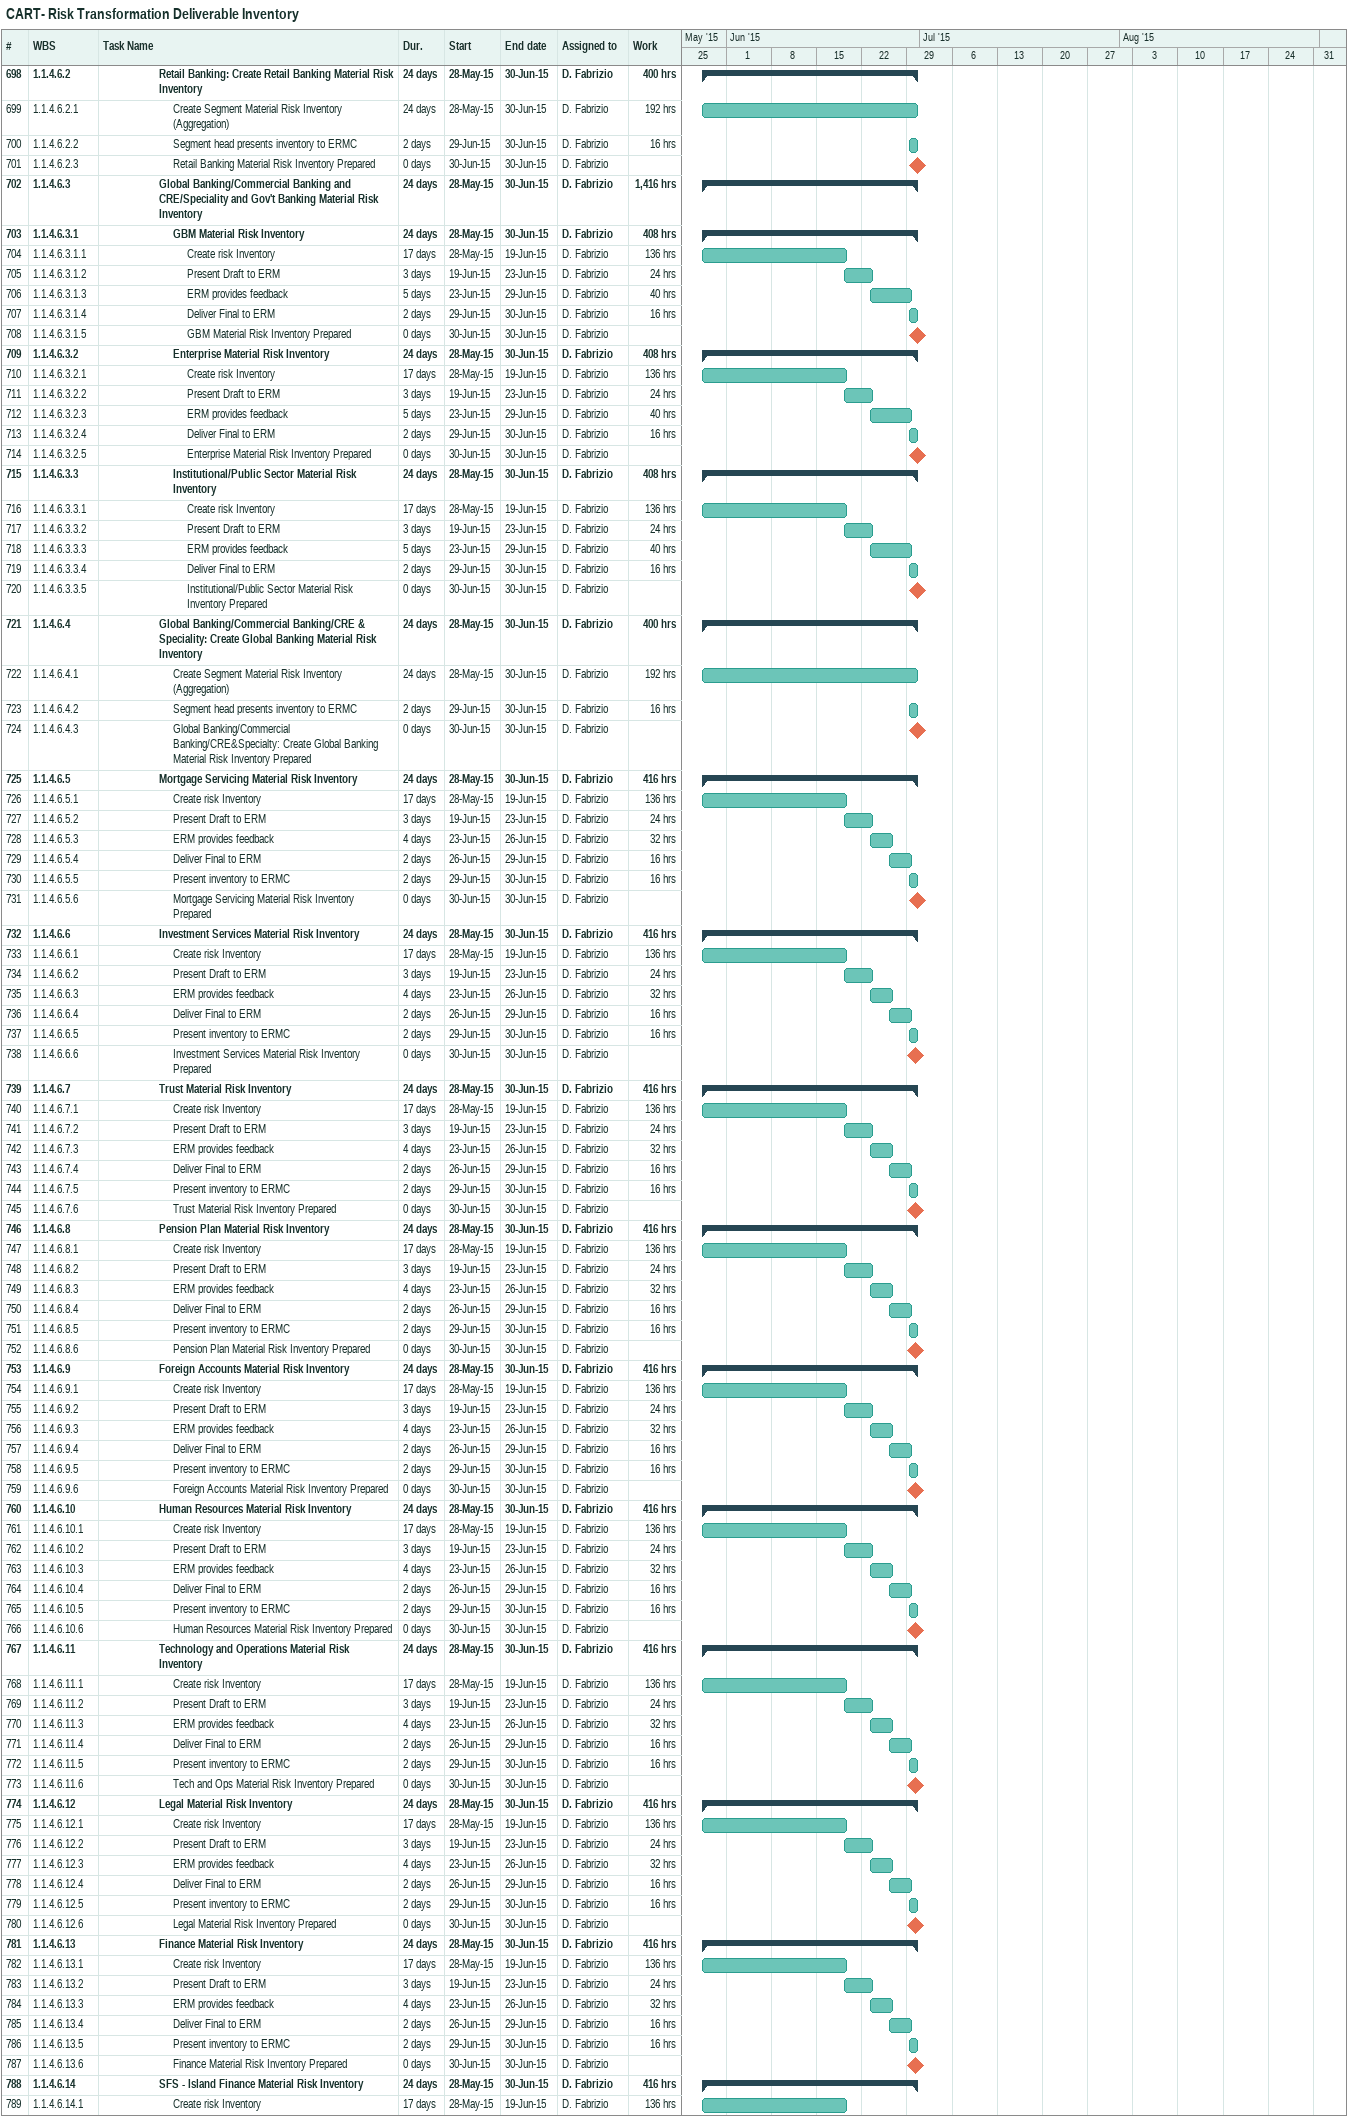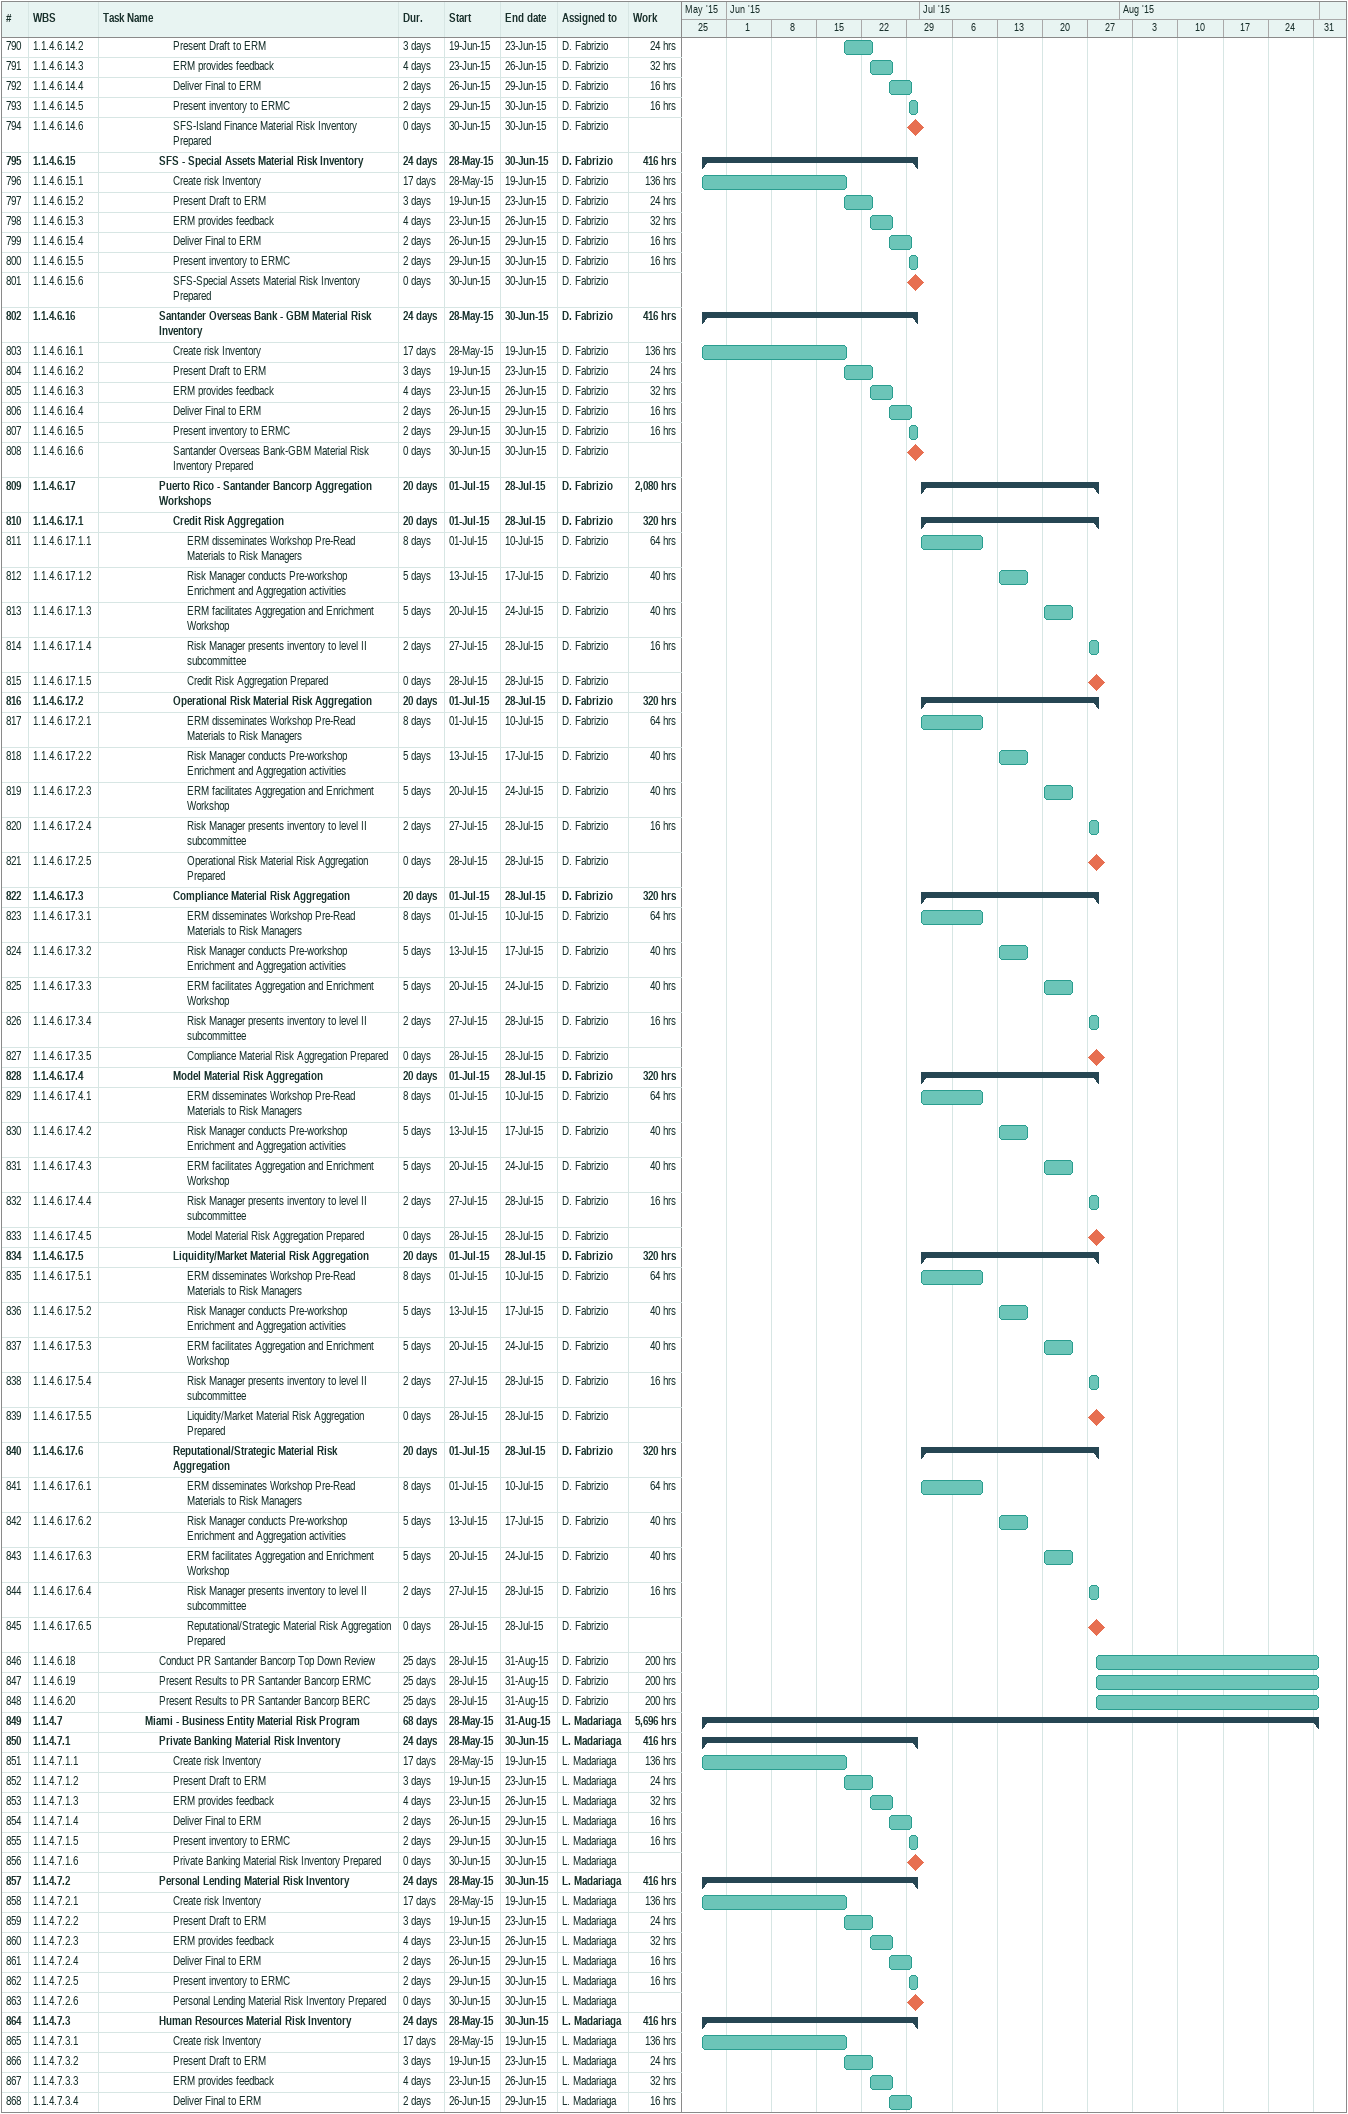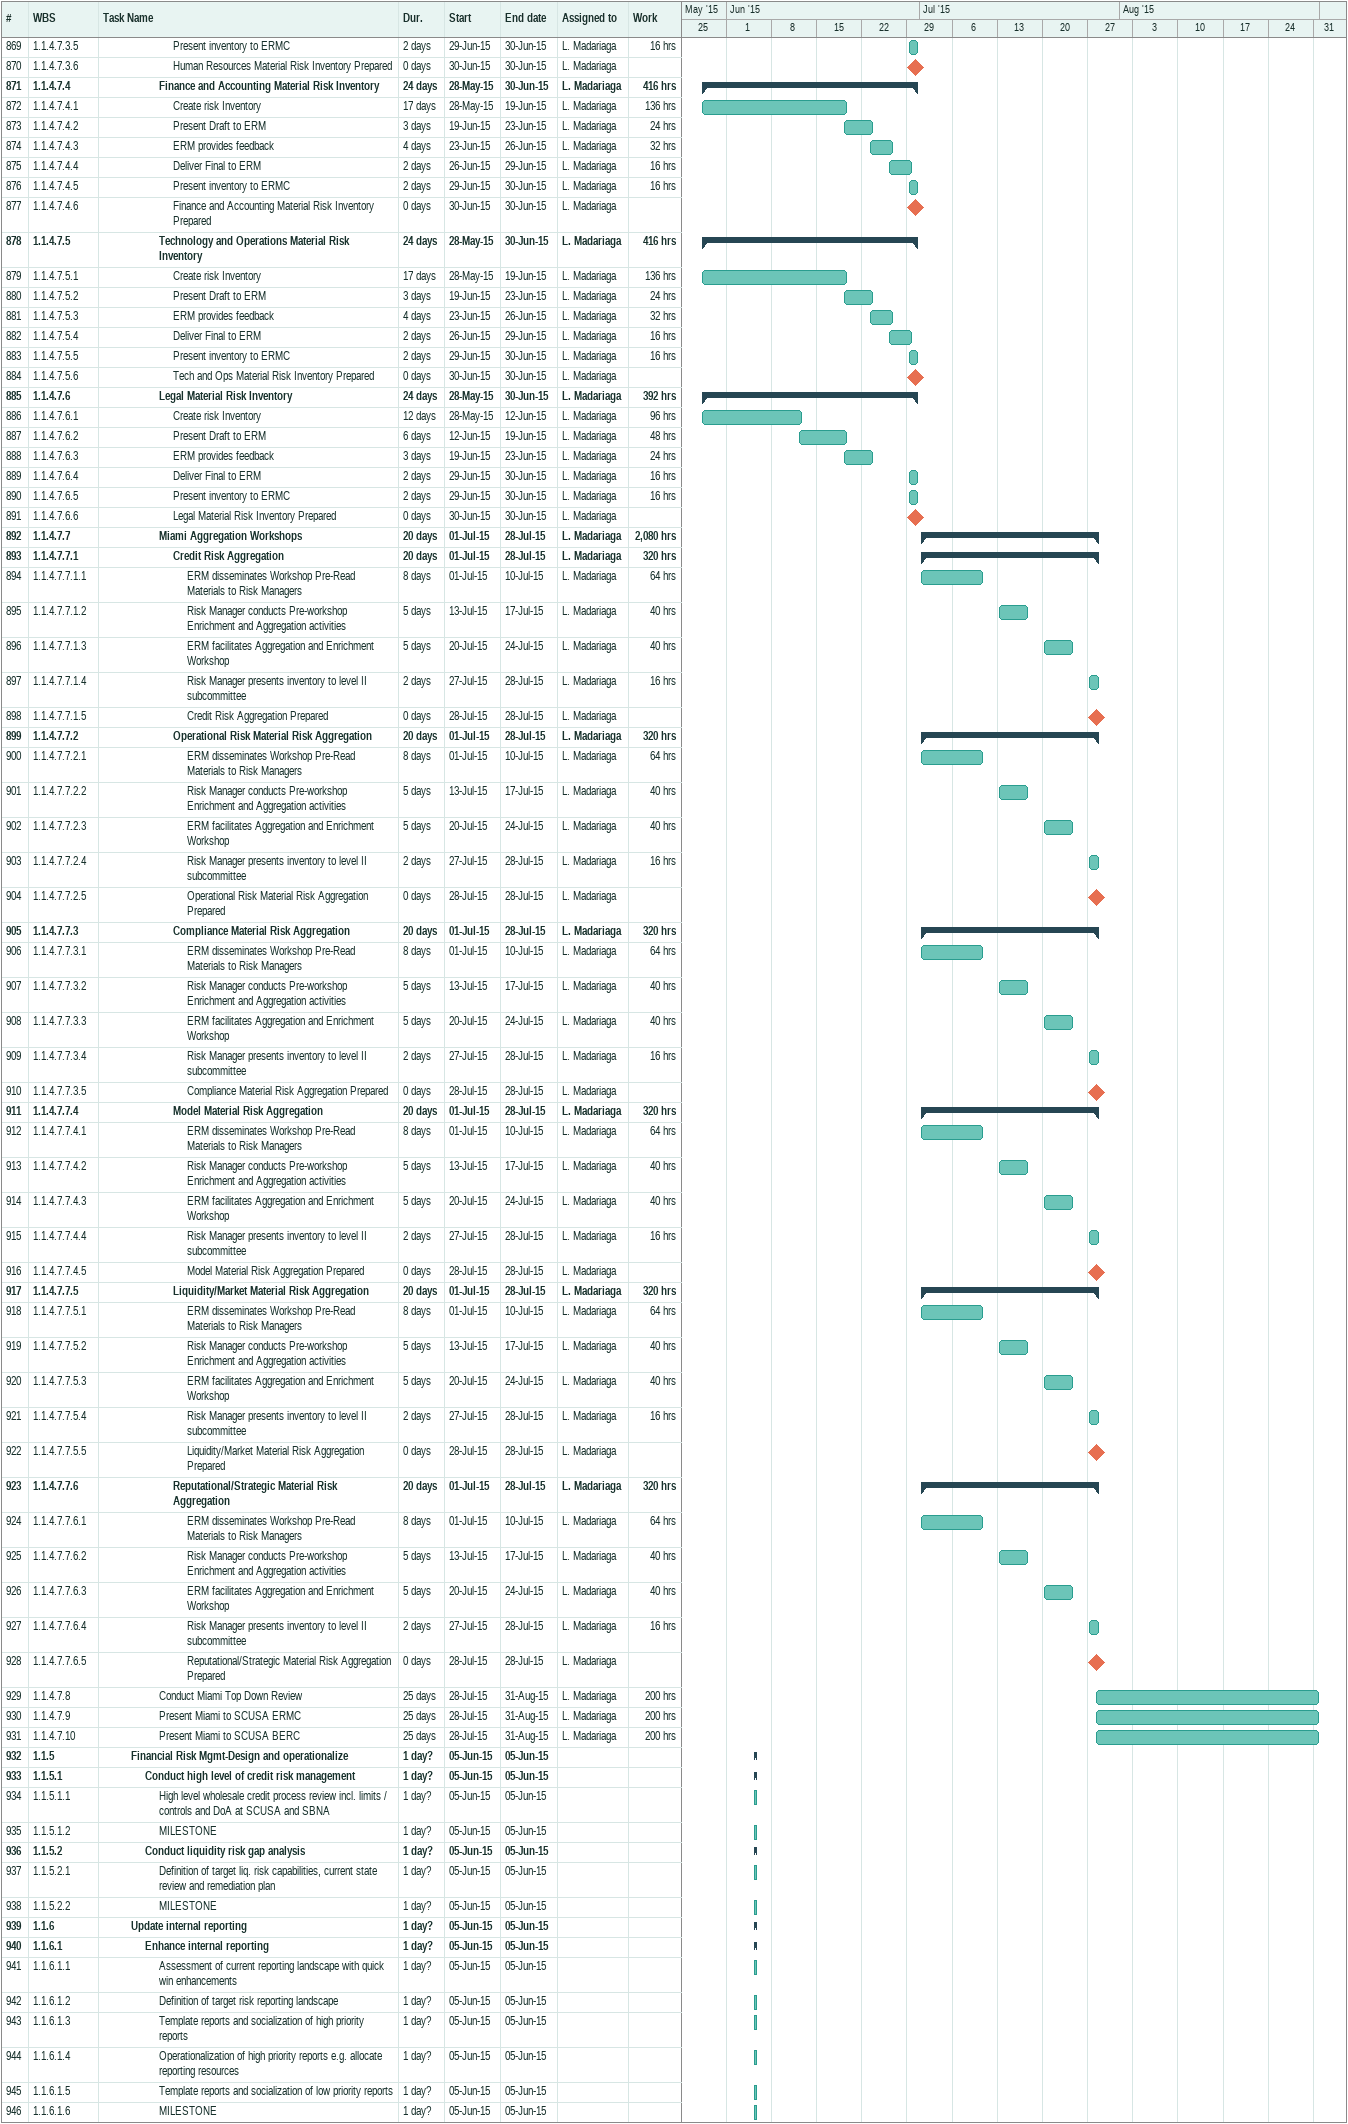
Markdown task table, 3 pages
CART- Risk Transformation Deliverable Inventory

| ID | WBS | Task | Duration | Start | Finish | Resources | Work (h) |
|---|---|---|---|---|---|---|---|
| 698 | 1.1.4.6.2 | **Retail Banking: Create Retail Banking Material Risk Inventory** | 24d | 2015-05-28 | 2015-06-30 | D. Fabrizio | 400 |
| 699 | 1.1.4.6.2.1 | Create Segment Material Risk Inventory (Aggregation) | 24d | 2015-05-28 | 2015-06-30 | D. Fabrizio | 192 |
| 700 | 1.1.4.6.2.2 | Segment head presents inventory to ERMC | 2d | 2015-06-29 | 2015-06-30 | D. Fabrizio | 16 |
| 701 | 1.1.4.6.2.3 | Retail Banking Material Risk Inventory Prepared | 0d | 2015-06-30 | 2015-06-30 | D. Fabrizio |  |
| 702 | 1.1.4.6.3 | **Global Banking/Commercial Banking and CRE/Speciality and Gov't Banking Material Risk Inventory** | 24d | 2015-05-28 | 2015-06-30 | D. Fabrizio | 1416 |
| 703 | 1.1.4.6.3.1 | **GBM Material Risk Inventory** | 24d | 2015-05-28 | 2015-06-30 | D. Fabrizio | 408 |
| 704 | 1.1.4.6.3.1.1 | Create risk Inventory | 17d | 2015-05-28 | 2015-06-19 | D. Fabrizio | 136 |
| 705 | 1.1.4.6.3.1.2 | Present Draft to ERM | 3d | 2015-06-19 | 2015-06-23 | D. Fabrizio | 24 |
| 706 | 1.1.4.6.3.1.3 | ERM provides feedback | 5d | 2015-06-23 | 2015-06-29 | D. Fabrizio | 40 |
| 707 | 1.1.4.6.3.1.4 | Deliver Final to ERM | 2d | 2015-06-29 | 2015-06-30 | D. Fabrizio | 16 |
| 708 | 1.1.4.6.3.1.5 | GBM Material Risk Inventory Prepared | 0d | 2015-06-30 | 2015-06-30 | D. Fabrizio |  |
| 709 | 1.1.4.6.3.2 | **Enterprise Material Risk Inventory** | 24d | 2015-05-28 | 2015-06-30 | D. Fabrizio | 408 |
| 710 | 1.1.4.6.3.2.1 | Create risk Inventory | 17d | 2015-05-28 | 2015-06-19 | D. Fabrizio | 136 |
| 711 | 1.1.4.6.3.2.2 | Present Draft to ERM | 3d | 2015-06-19 | 2015-06-23 | D. Fabrizio | 24 |
| 712 | 1.1.4.6.3.2.3 | ERM provides feedback | 5d | 2015-06-23 | 2015-06-29 | D. Fabrizio | 40 |
| 713 | 1.1.4.6.3.2.4 | Deliver Final to ERM | 2d | 2015-06-29 | 2015-06-30 | D. Fabrizio | 16 |
| 714 | 1.1.4.6.3.2.5 | Enterprise Material Risk Inventory Prepared | 0d | 2015-06-30 | 2015-06-30 | D. Fabrizio |  |
| 715 | 1.1.4.6.3.3 | **Institutional/Public Sector Material Risk Inventory** | 24d | 2015-05-28 | 2015-06-30 | D. Fabrizio | 408 |
| 716 | 1.1.4.6.3.3.1 | Create risk Inventory | 17d | 2015-05-28 | 2015-06-19 | D. Fabrizio | 136 |
| 717 | 1.1.4.6.3.3.2 | Present Draft to ERM | 3d | 2015-06-19 | 2015-06-23 | D. Fabrizio | 24 |
| 718 | 1.1.4.6.3.3.3 | ERM provides feedback | 5d | 2015-06-23 | 2015-06-29 | D. Fabrizio | 40 |
| 719 | 1.1.4.6.3.3.4 | Deliver Final to ERM | 2d | 2015-06-29 | 2015-06-30 | D. Fabrizio | 16 |
| 720 | 1.1.4.6.3.3.5 | Institutional/Public Sector Material Risk Inventory Prepared | 0d | 2015-06-30 | 2015-06-30 | D. Fabrizio |  |
| 721 | 1.1.4.6.4 | **Global Banking/Commercial Banking/CRE & Speciality: Create Global Banking Material Risk Inventory** | 24d | 2015-05-28 | 2015-06-30 | D. Fabrizio | 400 |
| 722 | 1.1.4.6.4.1 | Create Segment Material Risk Inventory (Aggregation) | 24d | 2015-05-28 | 2015-06-30 | D. Fabrizio | 192 |
| 723 | 1.1.4.6.4.2 | Segment head presents inventory to ERMC | 2d | 2015-06-29 | 2015-06-30 | D. Fabrizio | 16 |
| 724 | 1.1.4.6.4.3 | Global Banking/Commercial Banking/CRE&Specialty: Create Global Banking Material Risk Inventory Prepared | 0d | 2015-06-30 | 2015-06-30 | D. Fabrizio |  |
| 725 | 1.1.4.6.5 | **Mortgage Servicing Material Risk Inventory** | 24d | 2015-05-28 | 2015-06-30 | D. Fabrizio | 416 |
| 726 | 1.1.4.6.5.1 | Create risk Inventory | 17d | 2015-05-28 | 2015-06-19 | D. Fabrizio | 136 |
| 727 | 1.1.4.6.5.2 | Present Draft to ERM | 3d | 2015-06-19 | 2015-06-23 | D. Fabrizio | 24 |
| 728 | 1.1.4.6.5.3 | ERM provides feedback | 4d | 2015-06-23 | 2015-06-26 | D. Fabrizio | 32 |
| 729 | 1.1.4.6.5.4 | Deliver Final to ERM | 2d | 2015-06-26 | 2015-06-29 | D. Fabrizio | 16 |
| 730 | 1.1.4.6.5.5 | Present inventory to ERMC | 2d | 2015-06-29 | 2015-06-30 | D. Fabrizio | 16 |
| 731 | 1.1.4.6.5.6 | Mortgage Servicing Material Risk Inventory Prepared | 0d | 2015-06-30 | 2015-06-30 | D. Fabrizio |  |
| 732 | 1.1.4.6.6 | **Investment Services Material Risk Inventory** | 24d | 2015-05-28 | 2015-06-30 | D. Fabrizio | 416 |
| 733 | 1.1.4.6.6.1 | Create risk Inventory | 17d | 2015-05-28 | 2015-06-19 | D. Fabrizio | 136 |
| 734 | 1.1.4.6.6.2 | Present Draft to ERM | 3d | 2015-06-19 | 2015-06-23 | D. Fabrizio | 24 |
| 735 | 1.1.4.6.6.3 | ERM provides feedback | 4d | 2015-06-23 | 2015-06-26 | D. Fabrizio | 32 |
| 736 | 1.1.4.6.6.4 | Deliver Final to ERM | 2d | 2015-06-26 | 2015-06-29 | D. Fabrizio | 16 |
| 737 | 1.1.4.6.6.5 | Present inventory to ERMC | 2d | 2015-06-29 | 2015-06-30 | D. Fabrizio | 16 |
| 738 | 1.1.4.6.6.6 | Investment Services Material Risk Inventory Prepared | 0d | 2015-06-30 | 2015-06-30 | D. Fabrizio |  |
| 739 | 1.1.4.6.7 | **Trust Material Risk Inventory** | 24d | 2015-05-28 | 2015-06-30 | D. Fabrizio | 416 |
| 740 | 1.1.4.6.7.1 | Create risk Inventory | 17d | 2015-05-28 | 2015-06-19 | D. Fabrizio | 136 |
| 741 | 1.1.4.6.7.2 | Present Draft to ERM | 3d | 2015-06-19 | 2015-06-23 | D. Fabrizio | 24 |
| 742 | 1.1.4.6.7.3 | ERM provides feedback | 4d | 2015-06-23 | 2015-06-26 | D. Fabrizio | 32 |
| 743 | 1.1.4.6.7.4 | Deliver Final to ERM | 2d | 2015-06-26 | 2015-06-29 | D. Fabrizio | 16 |
| 744 | 1.1.4.6.7.5 | Present inventory to ERMC | 2d | 2015-06-29 | 2015-06-30 | D. Fabrizio | 16 |
| 745 | 1.1.4.6.7.6 | Trust Material Risk Inventory Prepared | 0d | 2015-06-30 | 2015-06-30 | D. Fabrizio |  |
| 746 | 1.1.4.6.8 | **Pension Plan Material Risk Inventory** | 24d | 2015-05-28 | 2015-06-30 | D. Fabrizio | 416 |
| 747 | 1.1.4.6.8.1 | Create risk Inventory | 17d | 2015-05-28 | 2015-06-19 | D. Fabrizio | 136 |
| 748 | 1.1.4.6.8.2 | Present Draft to ERM | 3d | 2015-06-19 | 2015-06-23 | D. Fabrizio | 24 |
| 749 | 1.1.4.6.8.3 | ERM provides feedback | 4d | 2015-06-23 | 2015-06-26 | D. Fabrizio | 32 |
| 750 | 1.1.4.6.8.4 | Deliver Final to ERM | 2d | 2015-06-26 | 2015-06-29 | D. Fabrizio | 16 |
| 751 | 1.1.4.6.8.5 | Present inventory to ERMC | 2d | 2015-06-29 | 2015-06-30 | D. Fabrizio | 16 |
| 752 | 1.1.4.6.8.6 | Pension Plan Material Risk Inventory Prepared | 0d | 2015-06-30 | 2015-06-30 | D. Fabrizio |  |
| 753 | 1.1.4.6.9 | **Foreign Accounts Material Risk Inventory** | 24d | 2015-05-28 | 2015-06-30 | D. Fabrizio | 416 |
| 754 | 1.1.4.6.9.1 | Create risk Inventory | 17d | 2015-05-28 | 2015-06-19 | D. Fabrizio | 136 |
| 755 | 1.1.4.6.9.2 | Present Draft to ERM | 3d | 2015-06-19 | 2015-06-23 | D. Fabrizio | 24 |
| 756 | 1.1.4.6.9.3 | ERM provides feedback | 4d | 2015-06-23 | 2015-06-26 | D. Fabrizio | 32 |
| 757 | 1.1.4.6.9.4 | Deliver Final to ERM | 2d | 2015-06-26 | 2015-06-29 | D. Fabrizio | 16 |
| 758 | 1.1.4.6.9.5 | Present inventory to ERMC | 2d | 2015-06-29 | 2015-06-30 | D. Fabrizio | 16 |
| 759 | 1.1.4.6.9.6 | Foreign Accounts Material Risk Inventory Prepared | 0d | 2015-06-30 | 2015-06-30 | D. Fabrizio |  |
| 760 | 1.1.4.6.10 | **Human Resources Material Risk Inventory** | 24d | 2015-05-28 | 2015-06-30 | D. Fabrizio | 416 |
| 761 | 1.1.4.6.10.1 | Create risk Inventory | 17d | 2015-05-28 | 2015-06-19 | D. Fabrizio | 136 |
| 762 | 1.1.4.6.10.2 | Present Draft to ERM | 3d | 2015-06-19 | 2015-06-23 | D. Fabrizio | 24 |
| 763 | 1.1.4.6.10.3 | ERM provides feedback | 4d | 2015-06-23 | 2015-06-26 | D. Fabrizio | 32 |
| 764 | 1.1.4.6.10.4 | Deliver Final to ERM | 2d | 2015-06-26 | 2015-06-29 | D. Fabrizio | 16 |
| 765 | 1.1.4.6.10.5 | Present inventory to ERMC | 2d | 2015-06-29 | 2015-06-30 | D. Fabrizio | 16 |
| 766 | 1.1.4.6.10.6 | Human Resources Material Risk Inventory Prepared | 0d | 2015-06-30 | 2015-06-30 | D. Fabrizio |  |
| 767 | 1.1.4.6.11 | **Technology and Operations Material Risk Inventory** | 24d | 2015-05-28 | 2015-06-30 | D. Fabrizio | 416 |
| 768 | 1.1.4.6.11.1 | Create risk Inventory | 17d | 2015-05-28 | 2015-06-19 | D. Fabrizio | 136 |
| 769 | 1.1.4.6.11.2 | Present Draft to ERM | 3d | 2015-06-19 | 2015-06-23 | D. Fabrizio | 24 |
| 770 | 1.1.4.6.11.3 | ERM provides feedback | 4d | 2015-06-23 | 2015-06-26 | D. Fabrizio | 32 |
| 771 | 1.1.4.6.11.4 | Deliver Final to ERM | 2d | 2015-06-26 | 2015-06-29 | D. Fabrizio | 16 |
| 772 | 1.1.4.6.11.5 | Present inventory to ERMC | 2d | 2015-06-29 | 2015-06-30 | D. Fabrizio | 16 |
| 773 | 1.1.4.6.11.6 | Tech and Ops Material Risk Inventory Prepared | 0d | 2015-06-30 | 2015-06-30 | D. Fabrizio |  |
| 774 | 1.1.4.6.12 | **Legal Material Risk Inventory** | 24d | 2015-05-28 | 2015-06-30 | D. Fabrizio | 416 |
| 775 | 1.1.4.6.12.1 | Create risk Inventory | 17d | 2015-05-28 | 2015-06-19 | D. Fabrizio | 136 |
| 776 | 1.1.4.6.12.2 | Present Draft to ERM | 3d | 2015-06-19 | 2015-06-23 | D. Fabrizio | 24 |
| 777 | 1.1.4.6.12.3 | ERM provides feedback | 4d | 2015-06-23 | 2015-06-26 | D. Fabrizio | 32 |
| 778 | 1.1.4.6.12.4 | Deliver Final to ERM | 2d | 2015-06-26 | 2015-06-29 | D. Fabrizio | 16 |
| 779 | 1.1.4.6.12.5 | Present inventory to ERMC | 2d | 2015-06-29 | 2015-06-30 | D. Fabrizio | 16 |
| 780 | 1.1.4.6.12.6 | Legal Material Risk Inventory Prepared | 0d | 2015-06-30 | 2015-06-30 | D. Fabrizio |  |
| 781 | 1.1.4.6.13 | **Finance Material Risk Inventory** | 24d | 2015-05-28 | 2015-06-30 | D. Fabrizio | 416 |
| 782 | 1.1.4.6.13.1 | Create risk Inventory | 17d | 2015-05-28 | 2015-06-19 | D. Fabrizio | 136 |
| 783 | 1.1.4.6.13.2 | Present Draft to ERM | 3d | 2015-06-19 | 2015-06-23 | D. Fabrizio | 24 |
| 784 | 1.1.4.6.13.3 | ERM provides feedback | 4d | 2015-06-23 | 2015-06-26 | D. Fabrizio | 32 |
| 785 | 1.1.4.6.13.4 | Deliver Final to ERM | 2d | 2015-06-26 | 2015-06-29 | D. Fabrizio | 16 |
| 786 | 1.1.4.6.13.5 | Present inventory to ERMC | 2d | 2015-06-29 | 2015-06-30 | D. Fabrizio | 16 |
| 787 | 1.1.4.6.13.6 | Finance Material Risk Inventory Prepared | 0d | 2015-06-30 | 2015-06-30 | D. Fabrizio |  |
| 788 | 1.1.4.6.14 | **SFS - Island Finance Material Risk Inventory** | 24d | 2015-05-28 | 2015-06-30 | D. Fabrizio | 416 |
| 789 | 1.1.4.6.14.1 | Create risk Inventory | 17d | 2015-05-28 | 2015-06-19 | D. Fabrizio | 136 |
| 790 | 1.1.4.6.14.2 | Present Draft to ERM | 3d | 2015-06-19 | 2015-06-23 | D. Fabrizio | 24 |
| 791 | 1.1.4.6.14.3 | ERM provides feedback | 4d | 2015-06-23 | 2015-06-26 | D. Fabrizio | 32 |
| 792 | 1.1.4.6.14.4 | Deliver Final to ERM | 2d | 2015-06-26 | 2015-06-29 | D. Fabrizio | 16 |
| 793 | 1.1.4.6.14.5 | Present inventory to ERMC | 2d | 2015-06-29 | 2015-06-30 | D. Fabrizio | 16 |
| 794 | 1.1.4.6.14.6 | SFS-Island Finance Material Risk Inventory Prepared | 0d | 2015-06-30 | 2015-06-30 | D. Fabrizio |  |
| 795 | 1.1.4.6.15 | **SFS - Special Assets Material Risk Inventory** | 24d | 2015-05-28 | 2015-06-30 | D. Fabrizio | 416 |
| 796 | 1.1.4.6.15.1 | Create risk Inventory | 17d | 2015-05-28 | 2015-06-19 | D. Fabrizio | 136 |
| 797 | 1.1.4.6.15.2 | Present Draft to ERM | 3d | 2015-06-19 | 2015-06-23 | D. Fabrizio | 24 |
| 798 | 1.1.4.6.15.3 | ERM provides feedback | 4d | 2015-06-23 | 2015-06-26 | D. Fabrizio | 32 |
| 799 | 1.1.4.6.15.4 | Deliver Final to ERM | 2d | 2015-06-26 | 2015-06-29 | D. Fabrizio | 16 |
| 800 | 1.1.4.6.15.5 | Present inventory to ERMC | 2d | 2015-06-29 | 2015-06-30 | D. Fabrizio | 16 |
| 801 | 1.1.4.6.15.6 | SFS-Special Assets Material Risk Inventory Prepared | 0d | 2015-06-30 | 2015-06-30 | D. Fabrizio |  |
| 802 | 1.1.4.6.16 | **Santander Overseas Bank - GBM Material Risk Inventory** | 24d | 2015-05-28 | 2015-06-30 | D. Fabrizio | 416 |
| 803 | 1.1.4.6.16.1 | Create risk Inventory | 17d | 2015-05-28 | 2015-06-19 | D. Fabrizio | 136 |
| 804 | 1.1.4.6.16.2 | Present Draft to ERM | 3d | 2015-06-19 | 2015-06-23 | D. Fabrizio | 24 |
| 805 | 1.1.4.6.16.3 | ERM provides feedback | 4d | 2015-06-23 | 2015-06-26 | D. Fabrizio | 32 |
| 806 | 1.1.4.6.16.4 | Deliver Final to ERM | 2d | 2015-06-26 | 2015-06-29 | D. Fabrizio | 16 |
| 807 | 1.1.4.6.16.5 | Present inventory to ERMC | 2d | 2015-06-29 | 2015-06-30 | D. Fabrizio | 16 |
| 808 | 1.1.4.6.16.6 | Santander Overseas Bank-GBM Material Risk Inventory Prepared | 0d | 2015-06-30 | 2015-06-30 | D. Fabrizio |  |
| 809 | 1.1.4.6.17 | **Puerto Rico - Santander Bancorp Aggregation Workshops** | 20d | 2015-07-01 | 2015-07-28 | D. Fabrizio | 2080 |
| 810 | 1.1.4.6.17.1 | **Credit Risk Aggregation** | 20d | 2015-07-01 | 2015-07-28 | D. Fabrizio | 320 |
| 811 | 1.1.4.6.17.1.1 | ERM disseminates Workshop Pre-Read Materials to Risk Managers | 8d | 2015-07-01 | 2015-07-10 | D. Fabrizio | 64 |
| 812 | 1.1.4.6.17.1.2 | Risk Manager conducts Pre-workshop Enrichment and Aggregation activities | 5d | 2015-07-13 | 2015-07-17 | D. Fabrizio | 40 |
| 813 | 1.1.4.6.17.1.3 | ERM facilitates Aggregation and Enrichment Workshop | 5d | 2015-07-20 | 2015-07-24 | D. Fabrizio | 40 |
| 814 | 1.1.4.6.17.1.4 | Risk Manager presents inventory to level II subcommittee | 2d | 2015-07-27 | 2015-07-28 | D. Fabrizio | 16 |
| 815 | 1.1.4.6.17.1.5 | Credit Risk Aggregation Prepared | 0d | 2015-07-28 | 2015-07-28 | D. Fabrizio |  |
| 816 | 1.1.4.6.17.2 | **Operational Risk Material Risk Aggregation** | 20d | 2015-07-01 | 2015-07-28 | D. Fabrizio | 320 |
| 817 | 1.1.4.6.17.2.1 | ERM disseminates Workshop Pre-Read Materials to Risk Managers | 8d | 2015-07-01 | 2015-07-10 | D. Fabrizio | 64 |
| 818 | 1.1.4.6.17.2.2 | Risk Manager conducts Pre-workshop Enrichment and Aggregation activities | 5d | 2015-07-13 | 2015-07-17 | D. Fabrizio | 40 |
| 819 | 1.1.4.6.17.2.3 | ERM facilitates Aggregation and Enrichment Workshop | 5d | 2015-07-20 | 2015-07-24 | D. Fabrizio | 40 |
| 820 | 1.1.4.6.17.2.4 | Risk Manager presents inventory to level II subcommittee | 2d | 2015-07-27 | 2015-07-28 | D. Fabrizio | 16 |
| 821 | 1.1.4.6.17.2.5 | Operational Risk Material Risk Aggregation Prepared | 0d | 2015-07-28 | 2015-07-28 | D. Fabrizio |  |
| 822 | 1.1.4.6.17.3 | **Compliance Material Risk Aggregation** | 20d | 2015-07-01 | 2015-07-28 | D. Fabrizio | 320 |
| 823 | 1.1.4.6.17.3.1 | ERM disseminates Workshop Pre-Read Materials to Risk Managers | 8d | 2015-07-01 | 2015-07-10 | D. Fabrizio | 64 |
| 824 | 1.1.4.6.17.3.2 | Risk Manager conducts Pre-workshop Enrichment and Aggregation activities | 5d | 2015-07-13 | 2015-07-17 | D. Fabrizio | 40 |
| 825 | 1.1.4.6.17.3.3 | ERM facilitates Aggregation and Enrichment Workshop | 5d | 2015-07-20 | 2015-07-24 | D. Fabrizio | 40 |
| 826 | 1.1.4.6.17.3.4 | Risk Manager presents inventory to level II subcommittee | 2d | 2015-07-27 | 2015-07-28 | D. Fabrizio | 16 |
| 827 | 1.1.4.6.17.3.5 | Compliance Material Risk Aggregation Prepared | 0d | 2015-07-28 | 2015-07-28 | D. Fabrizio |  |
| 828 | 1.1.4.6.17.4 | **Model Material Risk Aggregation** | 20d | 2015-07-01 | 2015-07-28 | D. Fabrizio | 320 |
| 829 | 1.1.4.6.17.4.1 | ERM disseminates Workshop Pre-Read Materials to Risk Managers | 8d | 2015-07-01 | 2015-07-10 | D. Fabrizio | 64 |
| 830 | 1.1.4.6.17.4.2 | Risk Manager conducts Pre-workshop Enrichment and Aggregation activities | 5d | 2015-07-13 | 2015-07-17 | D. Fabrizio | 40 |
| 831 | 1.1.4.6.17.4.3 | ERM facilitates Aggregation and Enrichment Workshop | 5d | 2015-07-20 | 2015-07-24 | D. Fabrizio | 40 |
| 832 | 1.1.4.6.17.4.4 | Risk Manager presents inventory to level II subcommittee | 2d | 2015-07-27 | 2015-07-28 | D. Fabrizio | 16 |
| 833 | 1.1.4.6.17.4.5 | Model Material Risk Aggregation Prepared | 0d | 2015-07-28 | 2015-07-28 | D. Fabrizio |  |
| 834 | 1.1.4.6.17.5 | **Liquidity/Market Material Risk Aggregation** | 20d | 2015-07-01 | 2015-07-28 | D. Fabrizio | 320 |
| 835 | 1.1.4.6.17.5.1 | ERM disseminates Workshop Pre-Read Materials to Risk Managers | 8d | 2015-07-01 | 2015-07-10 | D. Fabrizio | 64 |
| 836 | 1.1.4.6.17.5.2 | Risk Manager conducts Pre-workshop Enrichment and Aggregation activities | 5d | 2015-07-13 | 2015-07-17 | D. Fabrizio | 40 |
| 837 | 1.1.4.6.17.5.3 | ERM facilitates Aggregation and Enrichment Workshop | 5d | 2015-07-20 | 2015-07-24 | D. Fabrizio | 40 |
| 838 | 1.1.4.6.17.5.4 | Risk Manager presents inventory to level II subcommittee | 2d | 2015-07-27 | 2015-07-28 | D. Fabrizio | 16 |
| 839 | 1.1.4.6.17.5.5 | Liquidity/Market Material Risk Aggregation Prepared | 0d | 2015-07-28 | 2015-07-28 | D. Fabrizio |  |
| 840 | 1.1.4.6.17.6 | **Reputational/Strategic Material Risk Aggregation** | 20d | 2015-07-01 | 2015-07-28 | D. Fabrizio | 320 |
| 841 | 1.1.4.6.17.6.1 | ERM disseminates Workshop Pre-Read Materials to Risk Managers | 8d | 2015-07-01 | 2015-07-10 | D. Fabrizio | 64 |
| 842 | 1.1.4.6.17.6.2 | Risk Manager conducts Pre-workshop Enrichment and Aggregation activities | 5d | 2015-07-13 | 2015-07-17 | D. Fabrizio | 40 |
| 843 | 1.1.4.6.17.6.3 | ERM facilitates Aggregation and Enrichment Workshop | 5d | 2015-07-20 | 2015-07-24 | D. Fabrizio | 40 |
| 844 | 1.1.4.6.17.6.4 | Risk Manager presents inventory to level II subcommittee | 2d | 2015-07-27 | 2015-07-28 | D. Fabrizio | 16 |
| 845 | 1.1.4.6.17.6.5 | Reputational/Strategic Material Risk Aggregation Prepared | 0d | 2015-07-28 | 2015-07-28 | D. Fabrizio |  |
| 846 | 1.1.4.6.18 | Conduct PR Santander Bancorp Top Down Review | 25d | 2015-07-28 | 2015-08-31 | D. Fabrizio | 200 |
| 847 | 1.1.4.6.19 | Present Results to PR Santander Bancorp ERMC | 25d | 2015-07-28 | 2015-08-31 | D. Fabrizio | 200 |
| 848 | 1.1.4.6.20 | Present Results to PR Santander Bancorp BERC | 25d | 2015-07-28 | 2015-08-31 | D. Fabrizio | 200 |
| 849 | 1.1.4.7 | **Miami - Business Entity Material Risk Program** | 68d | 2015-05-28 | 2015-08-31 | L. Madariaga | 5696 |
| 850 | 1.1.4.7.1 | **Private Banking Material Risk Inventory** | 24d | 2015-05-28 | 2015-06-30 | L. Madariaga | 416 |
| 851 | 1.1.4.7.1.1 | Create risk Inventory | 17d | 2015-05-28 | 2015-06-19 | L. Madariaga | 136 |
| 852 | 1.1.4.7.1.2 | Present Draft to ERM | 3d | 2015-06-19 | 2015-06-23 | L. Madariaga | 24 |
| 853 | 1.1.4.7.1.3 | ERM provides feedback | 4d | 2015-06-23 | 2015-06-26 | L. Madariaga | 32 |
| 854 | 1.1.4.7.1.4 | Deliver Final to ERM | 2d | 2015-06-26 | 2015-06-29 | L. Madariaga | 16 |
| 855 | 1.1.4.7.1.5 | Present inventory to ERMC | 2d | 2015-06-29 | 2015-06-30 | L. Madariaga | 16 |
| 856 | 1.1.4.7.1.6 | Private Banking Material Risk Inventory Prepared | 0d | 2015-06-30 | 2015-06-30 | L. Madariaga |  |
| 857 | 1.1.4.7.2 | **Personal Lending Material Risk Inventory** | 24d | 2015-05-28 | 2015-06-30 | L. Madariaga | 416 |
| 858 | 1.1.4.7.2.1 | Create risk Inventory | 17d | 2015-05-28 | 2015-06-19 | L. Madariaga | 136 |
| 859 | 1.1.4.7.2.2 | Present Draft to ERM | 3d | 2015-06-19 | 2015-06-23 | L. Madariaga | 24 |
| 860 | 1.1.4.7.2.3 | ERM provides feedback | 4d | 2015-06-23 | 2015-06-26 | L. Madariaga | 32 |
| 861 | 1.1.4.7.2.4 | Deliver Final to ERM | 2d | 2015-06-26 | 2015-06-29 | L. Madariaga | 16 |
| 862 | 1.1.4.7.2.5 | Present inventory to ERMC | 2d | 2015-06-29 | 2015-06-30 | L. Madariaga | 16 |
| 863 | 1.1.4.7.2.6 | Personal Lending Material Risk Inventory Prepared | 0d | 2015-06-30 | 2015-06-30 | L. Madariaga |  |
| 864 | 1.1.4.7.3 | **Human Resources Material Risk Inventory** | 24d | 2015-05-28 | 2015-06-30 | L. Madariaga | 416 |
| 865 | 1.1.4.7.3.1 | Create risk Inventory | 17d | 2015-05-28 | 2015-06-19 | L. Madariaga | 136 |
| 866 | 1.1.4.7.3.2 | Present Draft to ERM | 3d | 2015-06-19 | 2015-06-23 | L. Madariaga | 24 |
| 867 | 1.1.4.7.3.3 | ERM provides feedback | 4d | 2015-06-23 | 2015-06-26 | L. Madariaga | 32 |
| 868 | 1.1.4.7.3.4 | Deliver Final to ERM | 2d | 2015-06-26 | 2015-06-29 | L. Madariaga | 16 |
| 869 | 1.1.4.7.3.5 | Present inventory to ERMC | 2d | 2015-06-29 | 2015-06-30 | L. Madariaga | 16 |
| 870 | 1.1.4.7.3.6 | Human Resources Material Risk Inventory Prepared | 0d | 2015-06-30 | 2015-06-30 | L. Madariaga |  |
| 871 | 1.1.4.7.4 | **Finance and Accounting Material Risk Inventory** | 24d | 2015-05-28 | 2015-06-30 | L. Madariaga | 416 |
| 872 | 1.1.4.7.4.1 | Create risk Inventory | 17d | 2015-05-28 | 2015-06-19 | L. Madariaga | 136 |
| 873 | 1.1.4.7.4.2 | Present Draft to ERM | 3d | 2015-06-19 | 2015-06-23 | L. Madariaga | 24 |
| 874 | 1.1.4.7.4.3 | ERM provides feedback | 4d | 2015-06-23 | 2015-06-26 | L. Madariaga | 32 |
| 875 | 1.1.4.7.4.4 | Deliver Final to ERM | 2d | 2015-06-26 | 2015-06-29 | L. Madariaga | 16 |
| 876 | 1.1.4.7.4.5 | Present inventory to ERMC | 2d | 2015-06-29 | 2015-06-30 | L. Madariaga | 16 |
| 877 | 1.1.4.7.4.6 | Finance and Accounting Material Risk Inventory Prepared | 0d | 2015-06-30 | 2015-06-30 | L. Madariaga |  |
| 878 | 1.1.4.7.5 | **Technology and Operations Material Risk Inventory** | 24d | 2015-05-28 | 2015-06-30 | L. Madariaga | 416 |
| 879 | 1.1.4.7.5.1 | Create risk Inventory | 17d | 2015-05-28 | 2015-06-19 | L. Madariaga | 136 |
| 880 | 1.1.4.7.5.2 | Present Draft to ERM | 3d | 2015-06-19 | 2015-06-23 | L. Madariaga | 24 |
| 881 | 1.1.4.7.5.3 | ERM provides feedback | 4d | 2015-06-23 | 2015-06-26 | L. Madariaga | 32 |
| 882 | 1.1.4.7.5.4 | Deliver Final to ERM | 2d | 2015-06-26 | 2015-06-29 | L. Madariaga | 16 |
| 883 | 1.1.4.7.5.5 | Present inventory to ERMC | 2d | 2015-06-29 | 2015-06-30 | L. Madariaga | 16 |
| 884 | 1.1.4.7.5.6 | Tech and Ops Material Risk Inventory Prepared | 0d | 2015-06-30 | 2015-06-30 | L. Madariaga |  |
| 885 | 1.1.4.7.6 | **Legal Material Risk Inventory** | 24d | 2015-05-28 | 2015-06-30 | L. Madariaga | 392 |
| 886 | 1.1.4.7.6.1 | Create risk Inventory | 12d | 2015-05-28 | 2015-06-12 | L. Madariaga | 96 |
| 887 | 1.1.4.7.6.2 | Present Draft to ERM | 6d | 2015-06-12 | 2015-06-19 | L. Madariaga | 48 |
| 888 | 1.1.4.7.6.3 | ERM provides feedback | 3d | 2015-06-19 | 2015-06-23 | L. Madariaga | 24 |
| 889 | 1.1.4.7.6.4 | Deliver Final to ERM | 2d | 2015-06-29 | 2015-06-30 | L. Madariaga | 16 |
| 890 | 1.1.4.7.6.5 | Present inventory to ERMC | 2d | 2015-06-29 | 2015-06-30 | L. Madariaga | 16 |
| 891 | 1.1.4.7.6.6 | Legal Material Risk Inventory Prepared | 0d | 2015-06-30 | 2015-06-30 | L. Madariaga |  |
| 892 | 1.1.4.7.7 | **Miami Aggregation Workshops** | 20d | 2015-07-01 | 2015-07-28 | L. Madariaga | 2080 |
| 893 | 1.1.4.7.7.1 | **Credit Risk Aggregation** | 20d | 2015-07-01 | 2015-07-28 | L. Madariaga | 320 |
| 894 | 1.1.4.7.7.1.1 | ERM disseminates Workshop Pre-Read Materials to Risk Managers | 8d | 2015-07-01 | 2015-07-10 | L. Madariaga | 64 |
| 895 | 1.1.4.7.7.1.2 | Risk Manager conducts Pre-workshop Enrichment and Aggregation activities | 5d | 2015-07-13 | 2015-07-17 | L. Madariaga | 40 |
| 896 | 1.1.4.7.7.1.3 | ERM facilitates Aggregation and Enrichment Workshop | 5d | 2015-07-20 | 2015-07-24 | L. Madariaga | 40 |
| 897 | 1.1.4.7.7.1.4 | Risk Manager presents inventory to level II subcommittee | 2d | 2015-07-27 | 2015-07-28 | L. Madariaga | 16 |
| 898 | 1.1.4.7.7.1.5 | Credit Risk Aggregation Prepared | 0d | 2015-07-28 | 2015-07-28 | L. Madariaga |  |
| 899 | 1.1.4.7.7.2 | **Operational Risk Material Risk Aggregation** | 20d | 2015-07-01 | 2015-07-28 | L. Madariaga | 320 |
| 900 | 1.1.4.7.7.2.1 | ERM disseminates Workshop Pre-Read Materials to Risk Managers | 8d | 2015-07-01 | 2015-07-10 | L. Madariaga | 64 |
| 901 | 1.1.4.7.7.2.2 | Risk Manager conducts Pre-workshop Enrichment and Aggregation activities | 5d | 2015-07-13 | 2015-07-17 | L. Madariaga | 40 |
| 902 | 1.1.4.7.7.2.3 | ERM facilitates Aggregation and Enrichment Workshop | 5d | 2015-07-20 | 2015-07-24 | L. Madariaga | 40 |
| 903 | 1.1.4.7.7.2.4 | Risk Manager presents inventory to level II subcommittee | 2d | 2015-07-27 | 2015-07-28 | L. Madariaga | 16 |
| 904 | 1.1.4.7.7.2.5 | Operational Risk Material Risk Aggregation Prepared | 0d | 2015-07-28 | 2015-07-28 | L. Madariaga |  |
| 905 | 1.1.4.7.7.3 | **Compliance Material Risk Aggregation** | 20d | 2015-07-01 | 2015-07-28 | L. Madariaga | 320 |
| 906 | 1.1.4.7.7.3.1 | ERM disseminates Workshop Pre-Read Materials to Risk Managers | 8d | 2015-07-01 | 2015-07-10 | L. Madariaga | 64 |
| 907 | 1.1.4.7.7.3.2 | Risk Manager conducts Pre-workshop Enrichment and Aggregation activities | 5d | 2015-07-13 | 2015-07-17 | L. Madariaga | 40 |
| 908 | 1.1.4.7.7.3.3 | ERM facilitates Aggregation and Enrichment Workshop | 5d | 2015-07-20 | 2015-07-24 | L. Madariaga | 40 |
| 909 | 1.1.4.7.7.3.4 | Risk Manager presents inventory to level II subcommittee | 2d | 2015-07-27 | 2015-07-28 | L. Madariaga | 16 |
| 910 | 1.1.4.7.7.3.5 | Compliance Material Risk Aggregation Prepared | 0d | 2015-07-28 | 2015-07-28 | L. Madariaga |  |
| 911 | 1.1.4.7.7.4 | **Model Material Risk Aggregation** | 20d | 2015-07-01 | 2015-07-28 | L. Madariaga | 320 |
| 912 | 1.1.4.7.7.4.1 | ERM disseminates Workshop Pre-Read Materials to Risk Managers | 8d | 2015-07-01 | 2015-07-10 | L. Madariaga | 64 |
| 913 | 1.1.4.7.7.4.2 | Risk Manager conducts Pre-workshop Enrichment and Aggregation activities | 5d | 2015-07-13 | 2015-07-17 | L. Madariaga | 40 |
| 914 | 1.1.4.7.7.4.3 | ERM facilitates Aggregation and Enrichment Workshop | 5d | 2015-07-20 | 2015-07-24 | L. Madariaga | 40 |
| 915 | 1.1.4.7.7.4.4 | Risk Manager presents inventory to level II subcommittee | 2d | 2015-07-27 | 2015-07-28 | L. Madariaga | 16 |
| 916 | 1.1.4.7.7.4.5 | Model Material Risk Aggregation Prepared | 0d | 2015-07-28 | 2015-07-28 | L. Madariaga |  |
| 917 | 1.1.4.7.7.5 | **Liquidity/Market Material Risk Aggregation** | 20d | 2015-07-01 | 2015-07-28 | L. Madariaga | 320 |
| 918 | 1.1.4.7.7.5.1 | ERM disseminates Workshop Pre-Read Materials to Risk Managers | 8d | 2015-07-01 | 2015-07-10 | L. Madariaga | 64 |
| 919 | 1.1.4.7.7.5.2 | Risk Manager conducts Pre-workshop Enrichment and Aggregation activities | 5d | 2015-07-13 | 2015-07-17 | L. Madariaga | 40 |
| 920 | 1.1.4.7.7.5.3 | ERM facilitates Aggregation and Enrichment Workshop | 5d | 2015-07-20 | 2015-07-24 | L. Madariaga | 40 |
| 921 | 1.1.4.7.7.5.4 | Risk Manager presents inventory to level II subcommittee | 2d | 2015-07-27 | 2015-07-28 | L. Madariaga | 16 |
| 922 | 1.1.4.7.7.5.5 | Liquidity/Market Material Risk Aggregation Prepared | 0d | 2015-07-28 | 2015-07-28 | L. Madariaga |  |
| 923 | 1.1.4.7.7.6 | **Reputational/Strategic Material Risk Aggregation** | 20d | 2015-07-01 | 2015-07-28 | L. Madariaga | 320 |
| 924 | 1.1.4.7.7.6.1 | ERM disseminates Workshop Pre-Read Materials to Risk Managers | 8d | 2015-07-01 | 2015-07-10 | L. Madariaga | 64 |
| 925 | 1.1.4.7.7.6.2 | Risk Manager conducts Pre-workshop Enrichment and Aggregation activities | 5d | 2015-07-13 | 2015-07-17 | L. Madariaga | 40 |
| 926 | 1.1.4.7.7.6.3 | ERM facilitates Aggregation and Enrichment Workshop | 5d | 2015-07-20 | 2015-07-24 | L. Madariaga | 40 |
| 927 | 1.1.4.7.7.6.4 | Risk Manager presents inventory to level II subcommittee | 2d | 2015-07-27 | 2015-07-28 | L. Madariaga | 16 |
| 928 | 1.1.4.7.7.6.5 | Reputational/Strategic Material Risk Aggregation Prepared | 0d | 2015-07-28 | 2015-07-28 | L. Madariaga |  |
| 929 | 1.1.4.7.8 | Conduct Miami Top Down Review | 25d | 2015-07-28 | 2015-08-31 | L. Madariaga | 200 |
| 930 | 1.1.4.7.9 | Present Miami to SCUSA ERMC | 25d | 2015-07-28 | 2015-08-31 | L. Madariaga | 200 |
| 931 | 1.1.4.7.10 | Present Miami to SCUSA BERC | 25d | 2015-07-28 | 2015-08-31 | L. Madariaga | 200 |
| 932 | 1.1.5 | **Financial Risk Mgmt-Design and operationalize** | 1d? | 2015-06-05 | 2015-06-05 |  |  |
| 933 | 1.1.5.1 | **Conduct high level of credit risk management** | 1d? | 2015-06-05 | 2015-06-05 |  |  |
| 934 | 1.1.5.1.1 | High level wholesale credit process review incl. limits / controls and DoA at SCUSA and SBNA | 1d? | 2015-06-05 | 2015-06-05 |  |  |
| 935 | 1.1.5.1.2 | MILESTONE | 1d? | 2015-06-05 | 2015-06-05 |  |  |
| 936 | 1.1.5.2 | **Conduct liquidity risk gap analysis** | 1d? | 2015-06-05 | 2015-06-05 |  |  |
| 937 | 1.1.5.2.1 | Definition of target liq. risk capabilities, current state review and remediation plan | 1d? | 2015-06-05 | 2015-06-05 |  |  |
| 938 | 1.1.5.2.2 | MILESTONE | 1d? | 2015-06-05 | 2015-06-05 |  |  |
| 939 | 1.1.6 | **Update internal reporting** | 1d? | 2015-06-05 | 2015-06-05 |  |  |
| 940 | 1.1.6.1 | **Enhance internal reporting** | 1d? | 2015-06-05 | 2015-06-05 |  |  |
| 941 | 1.1.6.1.1 | Assessment of current reporting landscape with quick win enhancements | 1d? | 2015-06-05 | 2015-06-05 |  |  |
| 942 | 1.1.6.1.2 | Definition of target risk reporting landscape | 1d? | 2015-06-05 | 2015-06-05 |  |  |
| 943 | 1.1.6.1.3 | Template reports and socialization of high priority reports | 1d? | 2015-06-05 | 2015-06-05 |  |  |
| 944 | 1.1.6.1.4 | Operationalization of high priority reports e.g. allocate reporting resources | 1d? | 2015-06-05 | 2015-06-05 |  |  |
| 945 | 1.1.6.1.5 | Template reports and socialization of low priority reports | 1d? | 2015-06-05 | 2015-06-05 |  |  |
| 946 | 1.1.6.1.6 | MILESTONE | 1d? | 2015-06-05 | 2015-06-05 |  |  |
